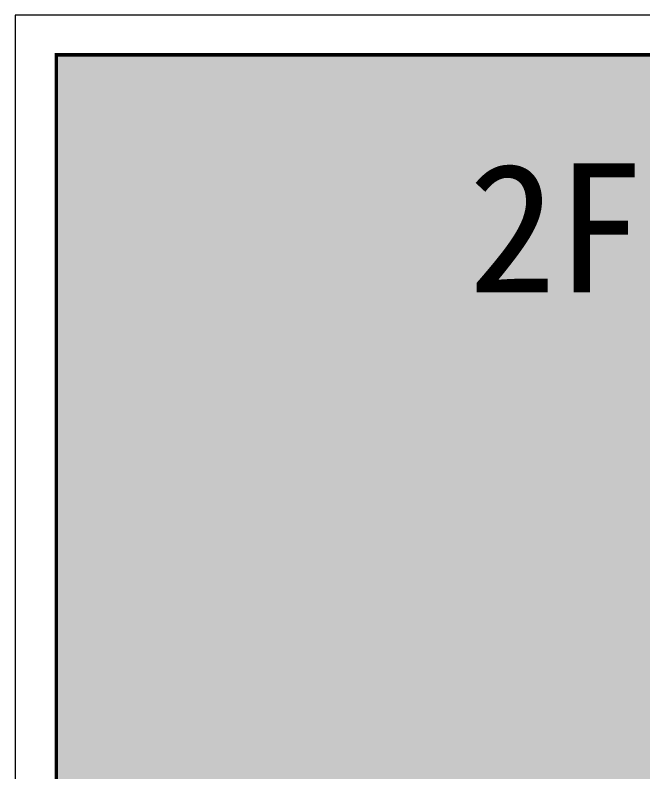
# Model space of a CAD drawing. Header units: millimetres. Extents: x -63086 to 144078, y -129912 to 13382.
# Drawn here: x 44799 to 49745, y -16512 to -10550 of the extents above; entities that cross this region are included whole.
import ezdxf

# ---------------------------------------------------------------- set-up
doc = ezdxf.new("R2010")
doc.units = ezdxf.units.MM
doc.layers.get('0').update_dxf_attribs({"lineweight": 0})
doc.layers.add('01用紙枠', color=7, linetype='Continuous', lineweight=5)
doc.layers.add('文字', color=7, linetype='Continuous')
doc.styles.add('小岩', font='MS Mincho.ttf', dxfattribs={"height": 150})

msp = doc.modelspace()

# ---------------------------------------------------------------- hatches: boundary and pattern name
at = {"ltscale": 10, "true_color": 0xfeeab9, "transparency": 33554480}
h = msp.add_hatch(color=254, dxfattribs=at)
h.dxf.hatch_style = 1
h.paths.add_polyline_path([(67804.4104, -10862.683), (45122.7384, -10862.683), (45122.7384, -26735.199), (67804.4104, -26735.199)])

# ---------------------------------------------------------------- linework, layer by layer
at = {"layer": '01用紙枠'}
msp.add_lwpolyline([(44798.5969, -10550.1355), (44798.5969, -27047.7465), (68128.5519, -27047.7465), (68128.5519, -10550.1355)], close=True, dxfattribs=at)
msp.add_lwpolyline([(44798.5969, -10550.1355), (44798.5969, -27047.7465), (68128.5519, -27047.7465), (68128.5519, -10550.1355)], close=True, dxfattribs=at)
at = {"layer": '01用紙枠', "const_width": 27.7738}
msp.add_lwpolyline([(45122.7384, -26735.199), (67804.4104, -26735.199), (67804.4104, -10862.683), (45122.7384, -10862.683)], close=True, dxfattribs=at)
msp.add_lwpolyline([(45122.7384, -26735.199), (67804.4104, -26735.199), (67804.4104, -10862.683), (45122.7384, -10862.683)], close=True, dxfattribs=at)
msp.add_lwpolyline([(45122.7384, -26735.199), (67804.4104, -26735.199), (67804.4104, -10862.683), (45122.7384, -10862.683)], close=True, dxfattribs=at)
at = {"layer": '01用紙枠', "lineweight": 5, "const_width": 27.7738}
msp.add_lwpolyline([(45122.7384, -26735.199), (67804.4104, -26735.199), (67804.4104, -10862.683), (45122.7384, -10862.683)], close=True, dxfattribs=at)
msp.add_lwpolyline([(45122.7384, -26735.199), (67804.4104, -26735.199), (67804.4104, -10862.683), (45122.7384, -10862.683)], close=True, dxfattribs=at)

# ---------------------------------------------------------------- texts
at = {"layer": '文字', "ltscale": 10, "insert": (48369.3838, -11717.3153), "char_height": 1016.51995, "attachment_point": 1, "style": '小岩'}
msp.add_mtext_dynamic_manual_height_columns('2F', width=12486.983896, gutter_width=5082.5998, heights=[0], dxfattribs=at)

doc.saveas('drawing.dxf')
